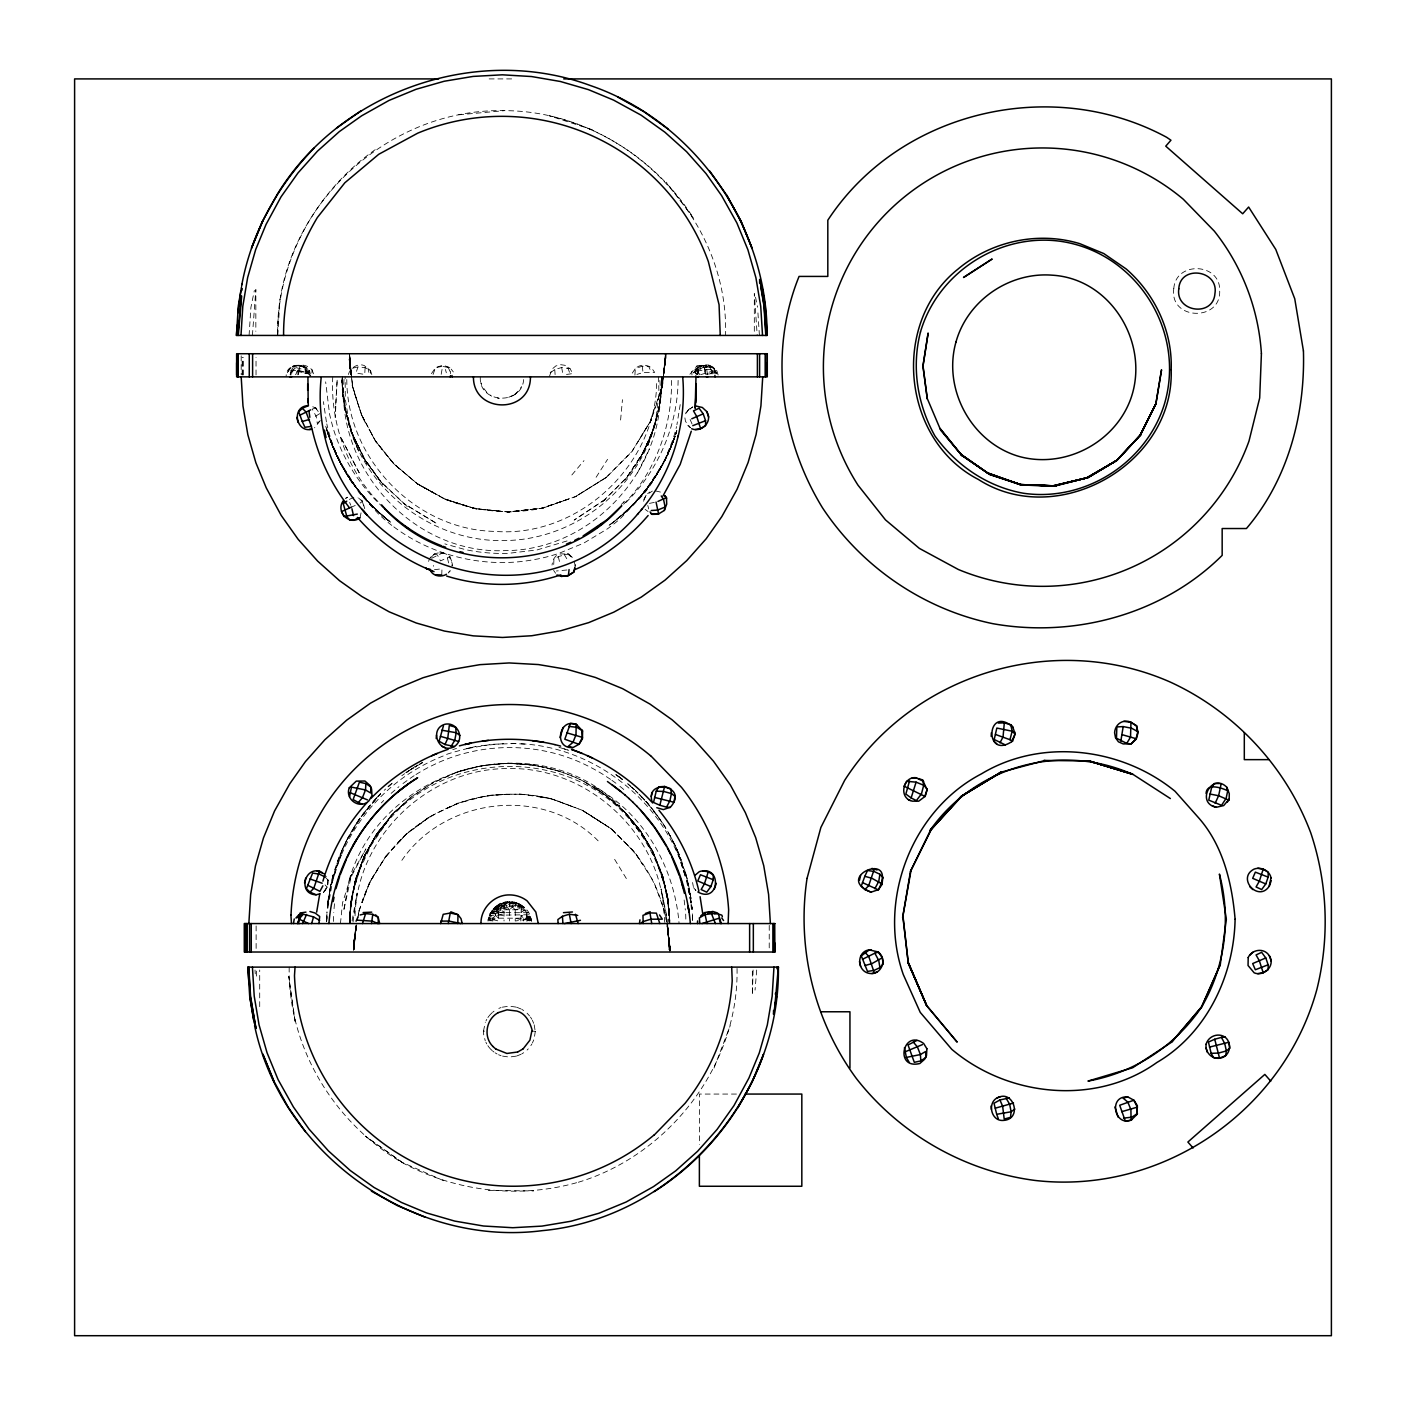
<?xml version="1.0" encoding="UTF-8"?>
<svg xmlns="http://www.w3.org/2000/svg" width="1406" height="1406" viewBox="0 0 1406 1406"><rect width="100%" height="100%" fill="white"/><g stroke="black" fill="none" stroke-linecap="round" stroke-linejoin="round"><path stroke-width="0.75" stroke-dasharray="5 3.75" d="M242.148 374.945L242.148 357.335M242.43 374.945L242.447 357.335M243.607 374.945L243.607 357.335M256.033 374.945L256.033 357.335M256.12 948.417L256.12 925.376M256.56 976.115L256.56 970.017M259.706 1006.643L259.706 970.017M353.609 948.769L356.193 925.658M754.319 331.306L754.319 293.555L757.219 335.436M769.24 925.376L769.223 948.417M342.431 376.861L342.73 396.949L342.379 376.861C340.604 399.902 348.038 422.45 355.753 443.857L346.895 417.16L342.396 390.393L342.308 376.861M350.112 923.566L350.744 902.002L355.911 877.906L364.752 854.83L377.142 833.231L392.872 813.652L411.677 796.604L433.171 782.615L456.827 772.158C498.005 758.168 544.263 761.384 583.068 781.033L605.951 795.48L625.055 812.369L641.031 831.825L653.157 852.177L662.683 875.991L668.131 899.699L669.291 923.566M344.066 379.409C335.507 469.129 414.542 554.948 505.422 550.607C594.334 550.484 669.801 464.947 659.484 376.861M349.461 364.207L351.272 374.804L349.619 355.841L351.272 374.998L349.514 353.732L349.373 362.643L351.236 374.892L349.233 359.251L352.871 387.81L351.43 376.474M663.316 376.861L665.759 353.732L662.437 386.492L665.636 353.732M692.543 920.702L692.35 913.689L692.543 919.805M327.914 901.738L333.204 874.936L331.851 880.103M326.631 921.774L326.948 912.072M326.631 921.334L326.702 917.731M326.667 921.071L327 911.984M326.649 921.035L326.737 917.45M294.68 367.265C300.216 363.152 307.545 365.103 312.027 369.778L311.939 373.644L305.858 370.182L294.68 367.265L291.306 372.379L295.717 374.646L298.88 367.739M349.373 362.643L349.567 357.3L351.219 374.857L349.549 364.558L349.813 355.894L349.567 366.105L351.113 374.699M350.709 902.582L349.655 923.566L350.129 910.613L355.771 878.557L364.752 854.83L377.142 833.231M678.114 380.393C677.551 426.703 657.446 472.293 624.053 504.332M349.848 357.493L351.307 374.963L349.496 357.669M349.813 355.894L349.549 364.558L351.342 374.875L349.619 357.476M349.848 923.566L350.375 906.255L355.454 879.734L350.551 903.812L355.771 878.557L364.752 854.83M753.106 970.017L752.368 994.973L752.351 970.017M326.719 918.909L326.948 913.513M441.748 574.931L441.976 568.762L434.261 569.729L433.347 565.476M326.719 919.419L326.86 915.816M553.718 564.509L553.911 559.588L558.252 556.618L568.569 553.806L572.418 557.497L568.692 554.052L560.66 553.876L555.845 556.003L552.927 560.063L552.013 565.071M355.911 877.906L350.744 902.002L349.567 923.566L350.375 906.255M483.471 1031.125L485.298 1022.39M298.283 374.734L298.283 365.402C292.096 364.91 285.559 369.585 286.174 376.175M349.286 360.885L349.444 357.317M327.334 908.135L330.621 885.341L327.387 906.765M252.412 335.436L255.839 289.548L255.839 331.306M365.103 367.634L364.734 374.435L355.964 373.047L357.95 366.896L365.103 367.634L370.534 370.622L371.817 374.558M535.299 1031.336L534.227 1038.472M535.299 1031.319L532.364 1031.125M349.496 923.566L350.744 902.002M346.79 379.515C346.825 458.532 415.35 529.992 494.719 531.38C578.042 538.111 656.338 465.298 656.69 381.834L656.69 381.694M355.068 915.798C356.896 836.359 428.83 768.098 508.041 768.572C587.374 766.516 660.925 833.477 663.966 913.215M375.226 149.669C315.559 191.515 276.631 262.078 277.72 335.436C274.645 213.712 382.994 108.139 504.069 110.652C623.192 110.687 729.187 215.505 725.566 335.436M289.197 967.117C287.685 1046.539 333.837 1122.902 402.134 1162.551M634.914 375.05L635.301 368.618C639.853 364.101 647.041 364.084 651.822 368.231L654.651 372.432L643.017 372.52L636.936 374.418M249.073 335.436L250.918 307.422L254.363 290.444M277.72 335.436L279.987 299.144M662.138 380.27L660.152 402.731L652.173 432.784L639.765 458.866C654.511 434.085 661.716 405.561 662.191 376.861L659.502 406.387L662.138 380.27L661.541 391.835L661.418 376.861C662.911 397.88 657.252 418.584 650.222 438.197L658.289 411.8L661.804 385.367L661.611 376.861M697.745 374.541L698.132 369.163L700.118 365.911L708.888 365.085L714.178 368.442L716.814 373.785L714.178 368.442C707.57 365.929 699.309 367.212 694.212 372.239L700.118 365.911M660.486 400.833L662.208 376.861C661.769 414.155 648.693 451.062 624.914 479.903L642.12 454.7L653.702 428.566L643.667 451.818L644.176 450.904L654.581 425.948L660.381 401.202M756.692 970.017L755.057 990.105M669.977 948.523L666.954 924.797M669.801 952.02L670.152 947.38M665.196 355.859L662.56 385.508L649.414 423.259M620.591 420.025L622.454 399.691M353.609 949.612L355.823 925.728L353.398 951.774M334.505 903.724L334.171 907.239A231.515 231.515 0 0 0 333.907 910.789M355.946 925.605L353.591 950.21L356.122 925.605M665.319 356.896L663.579 374.857L665.864 353.732M332.765 376.861C330.199 422.538 347.106 470.377 379.427 503.084M340.445 923.566L342.537 902.88L351.605 874.391L365.876 848.925L348.899 881.105L343.609 911.088L351.605 874.391L348.899 881.105C379.69 768.783 536.266 721.981 619.905 806.323L593.648 786.218C643.913 813.055 674.616 867.713 679.08 923.566M494.93 908.751L493.734 908.434L496.336 907.696L496.529 905.974L499.833 905.605L496.652 905.868L498.427 906.993L497.742 905.956M327.352 907.696L328.617 896.993M327.352 907.116L330.621 885.341L329.549 890.894M327.37 906.589L328.002 901.228M716.005 372.643L713.58 368.46L708.325 365.121L704.599 364.716L699.415 365.929L695.742 369.426L695.32 373.363L697.692 373.943M575.212 566.161L573.701 558.727M680.205 404.612L676.919 424.735M520.818 920.983L521.362 905.025L515.211 905.605L513.823 902.459L515.211 902.459L515.211 920.983L531.099 919.049L523.612 918.188L520.818 915.394C521.995 914.568 535.211 919.963 529.201 918.188L531.433 921.282C529.623 904.937 515.141 900.367 499.833 904.199L498.427 904.902L498.427 920.983L492.838 919.594L487.847 920.948L490.096 913.531L492.135 912.599L492.258 910.157L495.158 907.063L504.033 905.605L505.422 904.199C505.422 899.594 493.699 905.06 497.039 909.787L495.633 911.193M327.879 908.188L332.519 881.369L339.145 860.331L336.632 867.274M663.597 374.681L665.864 355.103L663.544 374.681M306.631 369.479L309.601 370.797L309.232 373.873L305.981 373.592L309.601 370.797C304.434 363.416 292.87 363.223 288.23 371.272L291.499 370.288L293.784 366.263M665.864 355.999L663.544 374.769L665.846 357.862M665.846 356.755L663.562 374.84L665.723 358.161M353.574 946.502L356.474 925.412M290.128 374.769L292.395 366.298L297.826 365.226L304.575 367.089L309.707 375.103M297.808 374.822L299.214 365.806L305.647 367.265L306.244 373.1L310.761 375.841M353.609 945.605L356.245 925.57L353.82 949.876L356.333 925.57L353.837 949.876M665.829 357.388L663.544 374.681L665.706 358.337M327.95 901.404L328.688 896.061M356.28 925.693L353.837 948.083M530.958 918.891L530.607 920.28L526.406 920.983L526.406 912.599L527.496 910.824L523.612 909.787L492.838 909.787L488.603 917.257L490.044 918.188L530.607 918.188L530.607 920.983M490.044 920.983L490.044 918.188L488.093 919.296L488.638 920.28L492.838 920.983L493.084 909.19L501.221 908.399L499.833 906.993L500.167 903.794L509.622 904.199L512.118 901.773L512.417 906.993L515.211 909.787L519.412 905.605L519.359 903.917L518.006 904.902L514.385 902.16L512.417 905.605M323.503 892.494C327.703 887.854 330.709 880.121 325.05 875.288M353.802 941.915L356.439 925.605L353.89 943.918M685.566 413.803L688.852 409.251L692.807 406.861L685.847 412.837M578.358 1182.253C670.205 1154.361 739.609 1063.78 737.008 967.117M323.485 892.283L327.088 887.133L327.967 879.857M359.092 910.578L358.266 915.095C365.314 884.093 382.959 856.623 405.578 834.654M353.82 941.528L356.878 923.531M354.435 885.112L350.129 910.613L349.971 923.566C350.358 893.689 358.776 863.846 374.4 838.327L362.537 860.947L353.504 890.191L361.166 864.971M354.488 937.451L356.562 925.183M643.509 501.257L646.233 494.877L649.765 491.995M441.185 374.348L442.574 366.351L450.289 367.95L453.312 371.922M357.809 918.048L358.671 913.074M290.884 375.138L291.499 371.694L299.689 371.852L307.352 373.715L306.104 367.897C301.236 364.312 294.821 364.189 290.181 368.161L287.316 372.731M352.098 920.772L357.142 893.021L352.801 923.566M574.773 567.954L575.388 564.597M549.482 376.351L551.943 369.216L555.792 365.964L560.853 364.716L564.773 365.279L570.063 368.706L572.787 373.592L566.513 374.435M360.059 517.795L361.114 512.54M529.201 920.983L529.711 914.726L523.612 909.787L522.522 905.851L496.88 905.692M290.462 374.348L291.499 370.288M332.519 881.369L332.009 883.249L335.489 870.771M304.909 373.521L305.858 370.182M334.698 869.822L339.883 855.024L330.603 885.499L338.055 859.857L349.022 835.779M480.307 376.861C478.515 403.803 521.731 405.649 523.665 379.567M675.706 434.226L676.796 430.763L675.372 435.333M675.618 434.524L676.638 431.378M606.109 477.495L632.032 451.396L651.242 419.937L632.05 451.414L606.619 477.196L575.23 496.775L606.619 477.196M642.753 493.91L659.695 469.745L669.238 451.08L675.126 435.93L672.525 443.118L674.722 437.178L674.405 438.057M662.244 387.072L650.996 420.64M674.3 438.303L674.827 436.721L673.579 440.43L674.968 436.475L672.472 443.277L674.669 437.213L673.14 441.572M675.144 435.86L667.534 454.841L674.599 437.547M673.843 439.621L675.091 436.036M673.579 440.342L674.739 437.002M433.083 374.418L435.526 367.616L443.136 365.103L450.289 367.95L450.482 373.697M358.969 910.877L369.391 882.827L376.913 870.507M672.226 444.05L674.159 438.918L665.372 459.305L653.737 479.182L666.743 456.475M533.735 1039.913L532.417 1042.953M714.002 1068.085L730.241 1025.589M671.101 446.686L668.377 453.084L674.036 439.111L667.745 454.384L670.1 449.182M669.572 450.272L673.72 439.99M671.646 445.333L672.929 441.994M340.586 856.781L341.219 855.164L338.53 862.019C350.692 829.61 372.344 800.91 399.972 780.102C413.487 769.943 428.426 761.701 444.191 755.584C447.003 752.737 497.513 741.542 465.386 748.871L492.065 744.266L515.967 743.528M673.035 441.73L670.504 448.198L672.859 442.275M664.458 461.045L673.386 440.957M493.893 908.575L494.244 909.787L495.193 907.046L497.742 906.308L498.04 904.954L504.033 905.605L502.627 903.144L501.221 903.496L501.221 909.787L504.033 912.599L490.044 913.988L489.288 915.341L529.711 914.726M669.467 450.57L671.769 445.069M342.062 849.997L340.024 854.848L346.597 840.454L341.922 850.226M431.466 373.662L435.526 367.616L442.574 366.351M671.4 446.036L668.254 453.189L670.838 447.354L669.238 451.08M670.047 449.129L664.915 460.114M667.182 455.597L669.66 450.131M348.372 374.506C350.235 368.038 357.317 363.064 364.066 365.437L370.534 370.622L370.586 374.769M373.24 801.561L380.428 793.951L363.24 813.705L346.509 840.524L360.006 818.099L380.288 794.038L373.1 801.631M485.931 1020.984L486.792 1019.35M664.159 461.361L672.455 440.763A201.743 180.32 43.4 0 0 676.55 426.563M359.584 870.05L371.061 845.393L386.492 822.949L383.662 826.429C443.347 747.816 571.996 745.988 633.175 823.723L630.433 820.173C654.177 849.189 669.537 885.762 669.625 923.566L668.325 902.002L662.173 874.198L652.876 851.491L640.046 830.278L623.913 811.104L604.808 794.513L583.068 781.033C613.455 797.097 638.008 822.721 653.649 853.249L641.031 831.825L641.804 833.196L624.387 811.649L640.046 830.278L623.913 811.104M665.899 458.163L668.641 452.38M662.665 464.472L667.868 454.208M344.101 845.41L357.177 822.317L373.258 801.508M637.41 473.014L649.484 448.813M666.303 457.354L663.404 463.066L666.936 456.089L653.245 480.834A214.222 192.78 26.8 0 1 643.473 494.42L620.345 518.586A205.048 179.318 11.6 0 1 607.251 528.955L583.736 543.138L558.903 553.366A158.79 127.981 1 0 1 538.867 558.744L533.893 559.676A144.273 114.009 0.2 0 1 519.13 561.75C474.138 566.02 427.635 553.015 391.835 525.334M695.372 376.474L696.849 373.627M521.591 386.562L520.536 388.091M665.442 459.077L658.729 471.379L661.822 465.984M643.79 499.587L646.057 495.281L652.366 491.081M346.456 840.595L351.623 831.21M664.317 461.309L646.584 489.235L626.795 510.905L640.591 496.546L651.259 482.873M656.18 475.527L663.808 462.293M428.602 561.398C430.957 551.714 443.575 550.291 449.99 556.706L452.556 563.718L452.064 565.985L452.222 563.367L449.112 556.161M660.75 467.917L662.929 463.962L659.695 469.745M506.828 902.81L502.627 903.144M659.853 469.446L662.771 464.296M520.818 912.599L526.125 909.102L518.006 906.993L518.006 903.496L519.359 903.917M659.256 470.448L654.95 477.442L657.446 473.523L656.848 474.455M490.044 915.394L492.258 910.157L494.244 911.193L491.432 911.545L491.432 912.599L528.691 912.722M689.907 374.242L696.972 365.894L701.594 364.998L707.991 366.456L712.508 371.026L713.914 375.437M351.605 831.245L354.347 826.728M651.242 419.937L638.201 441.343M656.286 475.316L651.769 482.153M695.952 370.393L697.552 367.792L696.972 365.894L698.395 373.434M370.428 881.193L385.877 856.254L369.391 882.827M320.287 420.552L314.54 427.828M596.109 477.284L607.568 459.34M530.87 1045.589L531.907 1043.973M354.224 826.816L360.006 818.099L357.001 822.528M695.742 369.426L693.474 372.942L697.763 369.462L704.67 367.265L710.628 367.089L712.824 372.836L705.461 374.189L704.67 367.265L704.986 374.418L712.578 373.539L708.888 365.085M652.577 480.957L656.04 475.72L644.879 491.379L649.537 485.211L645.706 490.29L648.869 486.177M632.278 373.117L635.301 368.618L642.278 366.175L648.711 366.456L651.136 371.887M327.088 887.133L325.032 884.901M324.382 891.14L327.37 886.729M357.071 822.405L360.164 817.958M650.662 483.734L653.157 480.149L646.584 489.235M487.9 1017.557L488.813 1016.257M648.412 486.792L652.876 480.5L637.199 500.36L642.314 494.473L638.06 499.376M493.734 908.434L495.633 906.993L495.633 915.394L492.838 918.188L488.603 917.257L492.838 915.394L490.096 913.531C492.328 909.752 498.216 913.32 501.221 909.787L498.427 909.102M363.064 813.916L369.796 805.533L366.456 809.592M643.72 492.821L647.902 487.495L643.017 493.699M392.872 813.652L376.755 833.863L364.013 856.588L355.05 881.755L364.013 856.588L376.755 833.863L392.872 813.652L411.677 796.604M641.997 494.859L646.022 489.868L638.623 498.708M641.136 495.896L645.319 490.782M644.335 492.047L635.301 502.434M571.855 474.964L583.982 460.641M489.147 1015.87L490.413 1014.376M448.215 573.086L450.254 570.731L446.458 574.263M634.668 502.997L633.913 503.84L638.377 499.007L627.515 510.22L631.153 506.722M401.87 860.331C445.122 796.974 543.823 785.444 598.2 840.893M623.579 504.209C656.637 471.133 673.07 423.153 671.418 376.861M637.199 500.36L640.591 496.546M385.209 856.939L395.508 845.674M636.022 501.661L636.654 500.958L631.874 505.967L636.654 500.958M632.507 505.316L628.693 509.077L638.816 498.497M385.648 856.5L406.106 834.25L430.377 816.288L457.864 803.195L487.812 795.532C510.958 793.195 534.807 793.283 557.075 800.752L582.91 810.524L551.152 798.696C521.028 791.824 489.411 792.668 460.043 802.598M319.514 421.185L317.334 423.54L316.192 416.422L312.255 409.093L315.823 407.933L317.756 410.798M633.052 504.754L637.674 499.833M630.116 507.619L634.229 503.489L622.946 514.368L628.148 509.605M430.693 557.655L434.911 553.665M381.325 802.914L383.715 800.453M527.092 1050.071L528.269 1048.858M498.427 906.993L494.842 907.362L523.032 906.202L515.914 902.634L503.049 902.634L505.896 901.967L513.893 902.037L521.362 905.025M494.93 907.52L497.039 908.399L493.541 908.751L494.244 909.787L491.432 911.545M493.541 909.102L504.033 908.399L509.622 909.787L512.417 906.993M496.336 906.642L494.525 907.678L501.221 908.399M504.895 902.142L501.221 904.902M514.526 903.144L514.385 902.16M515.211 905.605L517.32 903.144L514.86 902.81M505.105 902.09L515.738 902.547L515.211 904.199L514.526 903.496M526.406 920.983L530.958 919.243L531.433 921.282M529.904 919.594L527.812 919.594L526.406 916.782L523.612 918.188L523.612 920.983M633.526 504.262L612.471 522.927L625.301 512.188M490.782 1014.007L492.118 1012.724M687.253 411.079L690.241 408.197M621.276 504.49L624.299 501.59L621.153 504.473M411.22 797.009L391.782 814.935L375.437 836.219L363.433 858.275L376.175 834.777L375.437 836.219L391.782 814.935L411.22 797.009L433.171 782.615L432.187 783.247L456.511 772.316L481.994 765.62L507.988 763.265L533.981 765.075L560.045 771.437M392.186 783.212L384.207 790.295M514.772 394.33L517.689 391.694L515.106 394.137L516.582 393.1M391.132 793.353L398.935 786.692M624.967 512.505L614.281 521.468M387.986 786.78L391.975 783.335M618.763 517.9L624.106 513.295M388.179 786.639L390.85 784.355M515.422 393.961L516.846 392.784M492.698 1012.25L494.033 1011.178M613.737 521.89L607.937 526.213L618.148 518.427M319.689 413.68L312.817 417.951M509.622 794.39C471.344 793.898 434.489 810.049 405.684 834.549L430.5 816.271M402.96 783.529L411.29 777.571A179.247 179.247 0 0 1 414.12 775.69M417.354 825.884L430.113 816.394M494.842 907.362L496.336 907.696M401.817 775.708L404.629 773.704M550.203 372.836L554.755 369.585L561.662 367.511L570.063 368.706M360.129 503.049L362.59 501.292L358.073 497.759M505.422 902.459L510.993 901.685L512.417 903.496L518.006 903.496M490.096 913.531L491.432 912.599M523.682 1052.725L521.872 1053.815M408.865 770.769L405.947 772.738L413.557 767.781M406.193 772.597L409.093 770.629M606.267 477.425L575.546 496.634L541.96 508.234L507.056 512.048L541.451 508.322L576.372 496.318M345.577 498.48L347.669 497.214L345.753 498.146M417.74 765.233L414.735 767.043L422.275 762.702M431.624 558.305L442.802 552.839M530.906 918.364L529.904 919.243M434.243 553.859L437.407 554.948L440.465 560.871L449.99 556.706M517.847 903.232L518.709 903.847M511.028 902.107L517.32 903.144M498.814 1008.401L501.081 1007.522M497.039 905.956L497.742 905.605M499.833 906.993L497.039 906.993M506.828 903.496L507.847 901.721M504.033 908.399L506.828 906.993L506.828 902.107M527.812 918.188L530.501 916.853L530.607 918.188M353.82 497.249L348.547 499.833L350.797 505.246M448.953 807.483L457.846 803.248L446.563 808.538M513.26 395.156L507.285 397.968L508.445 397.81M521.081 1054.272L516.793 1055.976M456.106 772.492L456.511 772.316C498.163 758.027 545.001 761.437 584.105 781.666M351.535 507.056L355.226 505.475M567.057 540.941L537.092 549.922L508.515 553.331A180.161 180.161 0 0 1 493.963 553.243A178.632 178.632 0 0 1 465.298 549.605L444.858 543.894M543.243 507.988L568.446 499.13L541.96 508.234L509.271 512.1L474.63 508.585L443.558 498.515C474.648 511.397 508.954 515.088 541.96 508.234L543.243 507.988L509.271 512.1L476.3 508.972L445.667 499.517L416.598 483.277L445.667 499.517L476.3 508.972M700.663 374.646L711.401 371.5L712.42 375.068M452.785 749.591L456.475 748.449M492.135 911.545L491.098 912.248L494.244 911.896L492.838 911.545M502.329 1007.171L509.271 1006.169L516.16 1007.1M707.991 366.456L697.253 367.897L691.699 371.184L691.98 374.963M513.823 902.81L514.86 902.459M513.823 903.144L509.622 904.199L508.216 902.81M518.006 903.847L515.914 903.496M518.006 906.993L522.206 906.308M515.211 909.787L520.818 908.399M490.044 920.28L498.427 918.188L495.633 915.394M523.612 919.594L526.406 918.891M352.467 368.249L357.95 366.896M516.178 1056.134L509.271 1057.084L502.188 1056.047M718.115 375.015L716.902 370.92C713.352 365.279 706.339 363.996 700.434 366.456L694.81 373.574L699.257 370.745L706.62 369.426L713.422 369.585L714.406 373.434M566.97 569.975L556.372 570.994M654.317 502.417L647.375 503.77L648.711 508.954M402.151 1162.551C455.72 1191.743 519.64 1199.16 578.323 1182.218M481.168 745.655L506.248 743.44M702.086 366.245L700.434 366.456L699.59 374.822M458.743 114.817L504.033 110.687M487.812 795.532L508.251 794.425M290.673 370.604L298.494 370.481L306.244 372.291L308.547 374.172M489.147 78.912L513.278 78.912M492.135 911.193L504.033 912.599M491.432 913.285L495.633 913.988L492.838 912.248M526.406 916.782L530.501 916.853M484.543 1031.125L483.348 1031.125L483.471 1033.656L485.263 1040.862M736.445 1094.061L699.38 1094.061L699.38 1144.554M488.198 1190.425L533.7 1190.952M523.999 907.028L522.206 906.993L524.631 907.555L523.612 908.399L520.818 906.993M567.462 553.771L572.295 557.76M510.87 743.423L526.336 744.178M507.988 763.265L533.981 765.075M439.762 552.874L443.804 553.191M521.099 743.774C596.372 747.412 666.251 803.687 685.653 877.063L680.399 861.052L686.427 880.103L690.328 899.699M519.394 793.88L551.855 798.784M499.341 398.601L497.302 398.003M474.63 508.585L501.942 511.433L474.63 508.585L444.138 498.796L417.055 483.611L393.61 463.611L418.303 484.56L435.456 493.945L417.055 483.611L393.944 463.98L375.244 440.711L390.253 459.428L375.244 440.711L368.952 429.006M488.093 919.296L490.044 919.594M540.097 796.974L551.451 798.749M655.565 490.94L661.119 492.223M512.417 902.107L514.526 902.634M501.221 906.308L504.033 906.993M498.427 905.956L499.833 906.308M497.039 908.399L495.281 907.696M495.633 908.751L497.039 909.102M527.812 918.891L529.201 919.243M495.633 911.896L498.427 912.599M498.427 913.988L504.033 915.394M515.211 918.188L520.818 919.594M516.67 1007.223L521.064 1008.981M302.026 366.404L298.283 365.402L304.575 367.089L306.244 372.291M558.99 747.307L568.762 750.329M603.789 823.969L582.277 810.295L611.241 828.767L635.301 852.862L642.612 864.462M298.564 370.762L306.244 373.1M592.506 129.774L549.219 115.731C608.64 129.51 661.119 166.822 693.668 218.422L666.251 182.2M567.339 749.925L564.07 748.853L569.043 750.488M358.811 498.357L362.59 501.292L364.734 508.691M551.152 798.696L574.755 807.483M501.081 1055.713L498.568 1054.728M498.779 904.497L499.833 904.902L498.04 904.954M402.221 1162.446L365.209 1136.066L402.257 1162.393L443.804 1180.776M519.412 905.605L520.818 906.308M526.406 915.394L529.201 916.782M497.056 1053.973L495.193 1052.866M491.608 396.176L490.307 395.139M521.872 1009.42L523.682 1010.527M582.541 810.383L610.749 828.486L626.689 844.338M587.761 813.635L611.241 828.767M610.555 779.363L602.19 773.898A183.606 183.606 0 0 0 589.079 766.586C547.233 744.881 496.617 741.788 452.17 757.131A188.211 188.211 0 0 0 437.987 762.737L428.83 767.166A179.247 179.247 0 0 0 415.561 774.776M611.909 780.33L614.615 782.281A175.24 175.24 0 0 1 618.605 785.304M615.846 774.583L622.876 779.785M616.021 774.671L618.851 776.71L616.144 774.759M645.126 509.359L648.061 511.52M637.814 792.984L635.284 790.488M417.055 483.611L418.303 484.56M622.471 779.451L618.429 776.376L622.542 779.504M618.587 776.551L622.63 779.627M492.68 1051.003L494.016 1052.075M684.898 417.881L685.478 421.413L690.346 427.652M627.744 783.74L634.352 789.61L631.698 787.255M399.919 469.094L393.944 463.98L375.877 441.765L361.272 414.278L365.964 423.259C362.15 421.87 343.222 355.068 356.878 400.218M627.832 783.88L630.696 786.323M687.762 425.456L690.381 427.74M357.142 488.884L369.901 503.735L387.037 519.482C365.63 502.206 348.178 480.096 336.526 455.157L345.858 472.504L358.337 490.483L346.737 473.963L337.317 456.88M383.469 516.424L384.383 517.215L380.077 513.506L385.578 518.234L370.938 504.842L355.261 486.476L373.926 507.759L369.128 502.891M631.944 787.448L634.44 789.697M379.022 512.54L374.348 508.199M373.574 507.408L378.601 512.135M635.547 790.77L638.06 793.177M490.764 1049.245L492.1 1050.528M383.188 507.39C360.305 486.476 343.082 459.551 333.714 430.008A293.151 293.151 0 0 1 329.549 414.049L325.647 381.87M376.035 509.833L370.938 504.842L380.71 514.086L366.702 500.36L371.588 505.492L368.073 501.854L368.882 502.733M640.046 830.278L623.491 810.805L640.046 830.278L653.157 852.177L663.122 877.942M610.942 828.591L635.055 852.669L653.737 881.685M505.422 904.199L506.828 905.605M506.828 906.993L509.622 909.787M497.039 909.787L498.427 911.193M492.135 912.599L494.244 912.599L494.244 908.048M638.992 794.144L644.844 800.242L638.904 794.003L641.347 796.552M625.442 843.002C646.742 863.864 661.013 892.23 666.479 921.422M527.074 1013.181L529.57 1015.94M641.488 796.657L644.985 800.383M325.014 876.887L328.283 880.402M364.031 497.373L367.335 501.063L358.864 491.186M645.846 801.315L648.148 803.986M645.864 801.35L654.651 811.93M646.022 801.543L651.505 807.94M360.92 493.629L364.611 497.952M489.112 1047.382L490.395 1048.894M364.839 498.304L360.2 492.821L363.31 496.546M648.096 803.933L663.193 824.004L654.475 811.719M390.306 459.428L394.875 465.017M693.527 887.59L695.952 890.613L693.527 887.59L692.56 882.529M651.294 807.677L657.621 815.919M486.915 392.45L483.769 388.408L485.545 391.36M356.544 488.198L357.335 489.235L345.524 471.977L349.163 477.759M353.574 484.086L356.86 488.515L343.082 467.776L346.087 472.873M352.853 483.066L356.439 487.935M354.734 485.755L351.816 481.713L357.335 489.235L339.057 460.307L342.168 466.142L339.461 461.098L327.914 433.276L337.897 457.899L329.689 438.531L332.871 446.915L330.498 440.939M714.072 371.289L715.9 373.838M657.463 815.708L660.486 819.962M362.273 455.649L383.223 484.771L364.716 459.85L350.902 430.605L344.154 405.35L341.64 380.165L345.437 411.448L341.904 376.861L344.611 407.564L352.08 433.751L353.837 438.11L344.154 405.35L351.201 431.291L364.716 459.85L367.317 464.068L352.08 433.751L364.716 459.85L380.727 481.889L407.67 506.951L379.286 480.114L362.273 455.649L350.902 430.605M318.213 411.554L315.805 408.127L312.167 406.562L315.823 407.933L318.213 411.483M487.864 1045.677L488.778 1046.995M353.89 484.578L349.901 478.796M553.63 570.379L555.598 573.244M348.583 476.862L352.414 482.557L340.006 462.223M350.867 480.29L347.651 475.386M352.519 483.629C340.34 465.544 331.517 445.21 326.807 423.927M343.662 468.76L359.356 493.067L378.759 514.28A211.55 187.244 -15.5 0 0 391.782 525.387M530.449 1017.065L531.872 1019.28M665.794 828.081L663.122 823.846L665.882 828.275M663.087 823.881L668.412 832.545M346.737 473.963L347.475 475.158L332.73 446.458L336.667 455.421L333.574 448.584L336.192 454.437M342.836 467.39L335.911 453.804L340.814 463.646M343.837 469.077L344.54 470.307L341.078 464.103L348.073 476.072M614.633 859.347L627.322 880.138M346.966 474.261L344.242 469.78M564.175 554.403L567.954 560.66M344.611 470.412L338.477 459.077M342.642 467.02L345.032 471.133M486.757 1043.902L485.896 1042.285M668.289 832.405L677.376 850.349L668.342 832.387L673.14 841.368M375.877 441.765L361.412 414.665L352.713 386.808L349.268 357.862M339.936 461.994L343.205 467.987M330.287 440.219L340.111 462.398M339.057 460.307L341.394 464.718M334.927 451.748L337.475 457.178L332.66 446.458M337.37 456.88L340.463 462.978M532.364 1020.281L533.682 1023.322M339.461 461.098L336.016 453.997M677.358 850.349L673.017 841.157L685.812 873.899L692.068 908.733L687.024 878.592L677.358 850.279L681.137 859.593M675.249 845.691L673.07 841.21L675.302 845.762M335.454 452.75L337.897 457.899M480.905 382.959L481.537 384.365L480.887 382.748M447.916 366.685L449.832 371.043L446.352 372.818L445.421 369.479M703.562 366.316L706.357 372.695M333.169 447.53L331.429 443.312L333.855 449.217L330.674 441.203L335.665 453.242M690.1 419.463L692.104 424.12M330.779 441.537L332.994 447.143L327.317 431.607L329.092 436.932M329.689 438.531L334.364 450.359M331.623 443.734L333.749 448.883M332.22 445.245L327.036 430.623L331.113 442.38M332.326 445.509L329.953 439.375L331.675 443.945M688.167 883.495L689.221 888.434L687.024 878.592L691.998 908.575M654.423 883.548L665.513 913.777L667.006 924.55M669.203 923.566L668.641 906.097L663.755 881.123L664.774 885.973L655.161 857.432L642.858 835.217C658.904 861.034 668.975 891.07 669.08 921.615M312.027 369.778L313.503 373.785M328.863 436.212L330.902 441.836L330.252 440.078M681.031 859.453L682.789 864.356M567.796 367.546L569.975 373.768M310.55 376.369L306.104 367.897L299.566 365.894L299.689 371.852M714.178 368.442L714.705 369.989M327.862 433.276L326.016 427.266L329.004 436.633M327.651 432.644L329.443 437.987M327.317 431.607L329.25 437.424M329.197 437.143L327.071 430.64M656.532 861.193L658.184 866.166M362.168 501.134L364.453 508.093M361.781 415.719L354.066 391.641M329.004 436.581L326.79 429.533M326.297 427.969L327.914 433.118M684.265 868.926L685.829 874.005M325.735 426.246L327.457 432.099M692.56 918.839L692.367 913.742M534.175 1024.798L535.194 1031.125M447.407 558.077L449.569 566.6M558.252 556.618L559.852 563.033M669.783 920.473L667.92 897.977L662.349 874.848L667.955 898.522L669.889 923.566L668.325 902.002M662.173 874.198L667.92 897.977L669.766 920.895M309.601 370.797L310.375 374.154M367.915 368.161L368.899 372.414M755.532 297.158L757.535 307.229M326.403 421.923L323.415 401.641M561.662 367.511L563.05 375.103M689.274 888.539L692.068 908.838M707.499 374.734L706.146 365.226M349.461 363.838L351.342 374.963L349.338 361.588L351.219 374.945L349.426 363.082M690.188 893.531L690.944 898.768M670.205 950.649L667.147 925.57L670.205 950.649L667.252 925.64L670.17 947.38M670.205 949.753L667.252 925.57L670.223 951.721L667.305 925.728M667.182 925.623L670.17 947.908M684.142 899.981L685.355 910.069M667.217 925.675L670.223 951.721M509.57 901.615L509.622 920.983M349.233 359.251L350.569 369.743M642.278 366.175L643.017 372.52M667.059 923.566L669.994 949.981L666.813 916.202L661.066 888.961L665.987 913.953L666.233 923.566M690.979 904.638L691.33 907.925M669.555 949.981L667.2 923.566L669.344 949.823L667.446 923.566L669.221 949.823L667.973 926.589M664.335 917.397L664.792 922.846M668.131 899.699L669.889 923.566M554.755 369.585L555.142 375.033M757.939 312.923L759.416 335.436M667.586 923.566L669.238 949.823M255.013 970.017L255.242 973.848M685.706 914.111L685.847 920.262M353.802 941.545L354.066 949.929L353.943 941.001M658.553 376.861L658.975 394.225L655.688 420.341L647.938 445.456L656.69 418.215C641.189 487.197 575.757 539.781 505.123 540.537C434.296 542.698 366.702 492.328 348.6 423.786L358.477 451.062L349.655 425.842L345.314 399.392L345.138 376.861M697.763 369.462L697.815 374.927M504.033 902.459L504.033 920.983M241.182 355.841L241.182 374.752M333.398 921.44A231.515 231.515 0 0 1 333.784 912.564M619.905 786.323A175.24 175.24 0 0 1 625.037 790.576M335.577 406.123L335.243 417.512L337.212 379.181L335.577 406.123M1173.817 288.388C1169.019 320.322 1220.654 321.939 1219.705 291.077C1220.865 262.623 1175.838 260.76 1173.817 288.388M356.351 925.57L353.679 943.602L356.351 925.57M662.63 385.139L659.818 393.838L662.63 385.139M333.117 875.094L331.781 880.261L333.134 875.024M676.831 430.605L675.776 434.015L676.866 430.517M369.725 882.318L362.273 902.142L369.725 882.318M644.176 450.904L627.164 477.091L601.522 502.768L627.164 477.091L644.176 450.904M291.78 371.659L295.172 368.091L291.78 371.659M389.866 817.677L372.854 841.298L389.866 817.677M406.106 834.25L396.826 844.338L406.281 834.127M380.464 793.933L376.79 797.694L380.481 793.898M605.722 499.06L574.158 520.079L605.722 499.06M413.241 767.957L408.795 770.787L413.294 767.922M418.039 765.11L414.928 767.008L422.644 762.527L418.092 765.075M435.86 523.014L403.311 503.19L435.86 523.014M390.622 522.259L384.945 517.689L390.622 522.259M388.97 520.923L383.891 516.793L388.97 520.923M644.387 838.064L626.988 815.023L644.387 838.064M359.198 472.803L340.234 436.264L359.198 472.803M687.095 878.715L685.741 873.794L687.112 878.785M679.221 854.795L677.27 850.191L679.221 854.795M690.908 898.452L690.118 893.425L690.908 898.452M295.084 1021.248L288.634 976.221L295.084 1021.248M669.889 949.981L667.094 923.566L669.766 949.981M692.033 909.647L691.559 904.251L692.033 909.647"/><path stroke-width="1.5" d="M236.63 374.945L236.63 362.73M237.684 353.732L237.684 376.861M244.943 952.02L244.943 923.566M247.034 952.02L247.034 923.566M249.266 376.861L249.266 353.732M249.565 952.02L249.565 923.566M252.605 376.861L252.605 353.732M749.626 952.02L749.626 923.566M753.335 952.02L753.335 923.566M757.395 376.861L757.412 353.732M759.644 283.028L759.644 279.372L760.048 281.956M765.251 376.861L765.251 353.732M765.672 353.732L765.672 376.861M767.219 374.945L767.219 362.73M773.493 952.02L773.493 923.566M774.882 943.022L774.882 952.02L774.724 923.566M473.435 376.861C473.014 413.768 530.765 414.682 530.449 376.861M307.932 377.845L308.178 402.731M307.668 390.288L307.703 384.066M1263.168 869.224L1259.337 881.193L1256.05 886.958L1261.657 889.559L1265.787 883.952L1268.142 877.116L1268.177 872.195L1263.168 869.224L1257.79 868.223M708.255 871.843L704.441 883.812L701.155 889.559L706.761 892.177L710.891 886.571L713.246 879.717L713.281 874.813L708.255 871.843L702.895 870.841M695.706 402.591L696.216 389.286L695.179 408.338L695.952 377.95M1229.178 799.118L1229.283 793.669L1226.911 787.378C1212.042 771.929 1195.223 803.072 1216.313 807.29L1223.695 805.568L1229.178 799.118L1227.368 802.053M582.453 737.394L582.594 730.944L576.196 724.266L570.414 723.475L564.808 739.24L578.92 744.284L582.453 737.394L566.829 732.825M318.934 923.566L319.707 916.501L315.102 913.039L309.9 911.51M697.517 923.566L697.587 920.948M728.132 923.566L728.642 909.928A219.705 219.705 0 0 0 681.523 787.378L650.574 755.584M480.975 923.566C480.606 908.276 494.279 894.62 509.552 894.919A28.647 28.647 0 0 1 517.847 896.132L520.361 897.01A28.647 28.647 0 0 1 527.127 900.895L535.844 912.037L538.27 923.478M440.64 923.566L443.206 914.322L450.236 913.056L457.969 914.656L460.992 918.628L462.24 923.566M360.129 914.955L365.613 913.601L372.766 914.339L371.5 923.566M531.802 1031.196L529.904 1040.176L523.137 1048.841M991.177 736.393L991.371 732.772M237.86 329.074L238.335 321.06M238.299 335.436L241.674 296.033M240.988 335.436L242.799 306.297L247.649 277.544L255.699 249.495L266.05 224.433L281.024 196.858L297.949 172.991L317.475 151.145L339.338 131.602L361.588 115.837L388.97 100.459L416.053 89.299L444.208 81.249L473.101 76.416L502.346 74.817L531.573 76.539L560.396 81.495L588.481 89.65L613.578 100.107L641.066 115.151L664.862 132.164L686.603 151.707L705.988 173.536L721.63 195.68L736.849 222.904L747.922 249.829L755.918 277.773L760.734 306.42L762.527 335.436M248.844 923.566L250.655 894.532L255.47 865.868L263.467 837.906L274.557 810.981L289.812 783.704L305.454 761.577L324.856 739.749L346.614 720.224L370.428 703.211L397.951 688.167L423.03 677.745L451.133 669.59L479.973 664.651L509.2 662.947L538.445 664.563L567.321 669.414L595.476 677.481L622.559 688.659L649.941 704.055L672.138 719.819L693.984 739.345L713.475 761.191L730.399 785.058L745.356 812.633L755.69 837.66L763.739 865.709L768.59 894.444L770.383 923.566M762.72 376.861L760.927 405.859L756.112 434.507L748.115 462.469L737.043 489.376L721.805 516.617L706.181 538.762L686.778 560.572L665.056 580.116L641.241 597.128L613.772 612.172L588.675 622.63L560.59 630.784L531.749 635.74L502.54 637.463L473.295 635.864L444.401 631.048L416.246 622.999L389.146 611.821L361.781 596.46L339.531 580.678L317.668 561.135L298.142 539.306L281.2 515.422L266.244 487.864L255.892 462.785L247.843 434.735L242.974 405.983L241.182 376.861M773.968 967.117L772.158 996.221L767.307 1024.974L759.258 1053.006L748.923 1078.033L733.967 1105.608L717.042 1129.493L697.552 1151.321L675.706 1170.847L653.509 1186.611L626.127 1202.007L599.044 1213.202L570.889 1221.252L542.013 1226.102L512.768 1227.719L483.541 1226.014L454.7 1221.076L426.598 1212.939L401.536 1202.499L374.014 1187.455L350.182 1170.46L328.442 1150.916L309.039 1129.106L293.397 1106.961L278.124 1079.685L267.052 1052.778L259.038 1024.816L254.222 996.151L252.43 967.117M237.86 312.923L241.375 287.527M283.59 335.436C283.327 293.749 296.016 253.168 317.369 217.508L344.839 182.78L378.741 154.291L417.687 133.183A218.844 218.844 0 0 1 548.375 121.338A219.6 219.6 0 0 1 708.36 261.639L719.064 304.715L720.259 335.436M775.427 994.429L775.497 993.058M776.956 968.769L777.061 967.117M774.671 1007.786L778.379 967.117C780.488 1098.191 673.087 1218.563 542.382 1230.637C412.485 1247.421 281.218 1153.816 254.574 1025.607M277.123 194.59C339.901 91.372 476.898 43.551 590.221 85.485C694.212 121.039 767.588 225.821 767.096 335.436L236.436 335.436L238.317 305.893L240.83 290.919M236.472 335.436L237.104 325.137M237.807 335.436L241.129 297.844M321.166 377.616C303.468 549.974 526.652 645.6 638.271 513.418M295.032 967.117L294.487 975.623A218.967 218.967 0 0 0 654.071 1134.976M365.911 783.617L365.49 789.961L362.484 797.641L358.337 802.51L353.134 799.539L359.409 782.175L365.911 783.617L370.956 786.991L370.762 793.019L365.49 789.961L351.465 787.114L349.532 796.815M436.212 738.537L436.475 735.057M665.513 354.892L665.618 353.732M1120.828 741.173L1123.183 726.586L1131.654 728.255L1137.788 731.647L1136.118 738.712L1131.145 744.002L1126.733 743.387L1116.487 738.203L1116.839 726.92L1123.183 726.586M328.916 923.566C333.556 864.672 367.265 808.784 417.652 777.764C387.564 796.323 362.045 825.023 347.071 857.748M289.882 376.861L291.657 376.861M297.562 923.566L301.446 912.969M561.258 576.407L568.393 575.493L569.079 569.553M1235.101 919.296C1233.976 975.869 1206.524 1033.551 1156.857 1062.497C1095.889 1106.17 1007.997 1096.961 951.774 1049.315L920.245 1012.39L903.302 974.586C877.256 900.578 911.44 810.243 981.423 773.862C1041.248 737.693 1121.601 747.482 1175.065 791.297L1198.492 817.677C1223.097 845.375 1232.06 883.284 1235.101 919.278M316.666 912.125L319.812 893.495M639.431 923.566L639.958 919.823M883.196 877.783L879.91 874.268L873.987 871.456L867.502 870.49L864.831 876.307L862.528 882.616L878.399 889.875C898.909 849.224 831.983 876.922 871.052 892.16L878.381 889.682L882.001 884.532L882.863 877.239M902.582 917.556L902.933 915.622L908.276 963.145L926.853 1006.046L908.206 962.618M923.074 365.49L928.136 333.011L923.004 365.753L927.275 398.952M879.91 874.268L878.768 881.369L874.831 888.715M560.063 737.552L563.156 727.429M241.586 286.349L241.955 284.17M239.495 306.121L239.758 304.557M240.654 299.197L241.147 296.139M319.847 893.847L316.157 894.778C298.265 894.462 303.608 867.203 319.566 871.21L313.749 888.381L309.988 892.142L306.403 888.645L312.607 873.108L319.092 874.057L325.014 876.887M775.391 1003.673L776.569 996.626M874.462 868.592L868.644 885.762L864.883 889.523L861.316 886.026L862.528 882.616M241.885 284.522C251.393 233.027 277.755 185.328 314.223 147.982M776.235 998.225L773.528 1014.324L773.528 1010.475M239.231 306.033L239.828 302.483M774.829 1007.135L775.725 1001.863M1170.372 798.555L1132.111 773.827L1088.666 760.857L1132.779 774.407C1060.44 742.104 975.008 766.024 929.665 830.946L931.616 828.872L910.473 871.369L902.74 916.958L911.088 869.998M450.236 913.056L448.268 923.566M241.937 290.269L242.236 288.511M574.773 567.954L573.789 572.049L567.725 575.88L561.469 576.39L556.969 574.949M664.616 786.446L659.836 805.251L653.526 802.457L656.233 791.174L658.711 786.833L664.616 786.446L670.803 788.766L671.435 793.582L669.871 800.84L666.532 807.132L659.836 805.251M294.258 918.962L293.432 923.566M333.187 901.562L334.03 897.256M1219.529 783.564L1214.52 783.423L1211.726 787.132L1208.756 800.137L1221.55 805.322L1226.137 798.327L1227.719 790.752L1226.911 787.378M574.826 568.077L574.052 571.926L568.393 575.493M1005.378 744.952L994.2 739.486L996.836 728.062L1012.144 731.208L1015.132 734.09L1012.566 741.103C983.778 761.173 986.291 703.861 1012.83 727.078L1015.132 734.09M298.002 923.566L298.968 919.085L302.36 913.97L313.538 916.888L319.619 920.368M637.48 514.332C670.592 477.53 686.849 426.721 682.754 377.511M678.043 436.581L678.29 435.561M454.454 746.516C439.024 755.303 428.408 728.906 445.034 724.231C457.741 721.63 465.421 738.958 454.454 746.516L444.999 744.547L439.129 741.243L443.47 725.707M916.097 782.158L923.689 785.251L927.31 789.118L925.166 796.517L904.076 786.2L906.624 781.297L916.097 782.158L911.123 797.958L916.396 800.559L921.475 793.88L923.689 785.251L922.635 779.996L918.698 778.555M304.54 883.021L305.7 878.117M298.494 922.529L299.46 918.382L302.835 914.814M859.453 880.402L860.595 875.499M1131.092 1120.248L1130.899 1109.668L1127.858 1102.128L1123.148 1098.174L1127.717 1096.873L1134.062 1100.318L1137.384 1105.784L1136.593 1114.817L1131.092 1120.248L1125.31 1121.039L1119.703 1105.274L1133.816 1100.23L1137.366 1107.12L1136.593 1114.817M650.996 513.7L658.746 513.823L664.335 510.431L665.143 507.039L663.562 499.464L661.259 495.966M1221.199 783.599L1218.633 795.726L1215.136 803.283M335.964 888.662L339.619 876.448M691.277 431.22L680.17 464.455L662.964 495.984M1012.566 741.103L1009.983 739.714L1012.144 731.208L1010.791 724.723L1004.323 722.86L998.26 723.071M311.64 923.566L313.538 916.888M651.224 796.464L652.437 792.228M362.467 923.566L365.613 913.601M322.923 881.158C331.289 852.106 346.526 825.094 366.878 802.738M1206.067 793.406C1206.7 782.474 1221.814 787.993 1227.719 790.752M909.506 781.015L905.868 794.056L911.123 797.958M450.131 376.861L450.535 375.613M457.811 923.566L457.969 914.656L450.816 911.809M908.329 799.663L912.125 801.156L918.68 801.192L924.744 796.657L927.029 789.715L922.635 779.996M714.406 888.891L716.322 883.337M1269.319 886.29L1271.217 880.718M302.606 923.566L306.561 914.445M340.182 874.866L346.403 859.277M664.335 510.431L666.708 504.139L666.444 497.531L664.651 495.597M342.677 501.731C336.016 512.153 349.655 526.09 360.059 517.795M298.336 917.327L300.058 913.021L305.963 912.125M262.764 220.672L251.498 248.089L262.817 220.619L277.193 194.555M444.999 744.547L447.741 738.343L449.305 725.478L455.597 727.148L456.194 732.719L454.788 740.224L451.115 746.393M1220.285 964.639L1201.655 1006.749L1171.725 1042.092L1132.656 1067.752L1087.963 1081.091C1134.343 1072.796 1175.223 1045.994 1201.603 1006.995C1225.118 966.818 1231.375 918.997 1219.406 874.057L1226.348 919.278L1220.285 964.639L1201.603 1006.995L1171.901 1041.828M356.052 921.211L358.055 916.8M930.614 830.067L961.968 795.884L1000.738 772.298L961.388 796.253L1001.388 772.122L960.825 796.552L930.614 830.067L910.473 871.369M999.982 742.843L1003.04 736.92L1004.323 722.86M356.175 840.103L352.695 846.043M322.888 885.815L319.935 891.334L307.633 885.235M737.798 1107.91L752.157 1081.864L763.476 1054.395C743.686 1110.722 704.599 1159.704 654.159 1191.62M1126.733 743.387L1130.529 737.131L1130.969 722.297L1123.833 721.383M641.206 509.974L642.015 509.025M648.131 515.51C628.359 538.709 603.35 557.549 575.23 569.448M298.828 914.796L295.91 917.977L299.179 917.011M961.282 454.788L939.946 428.408L961.739 455.316L988.893 473.91L1022.267 485.088L1056.17 485.949L1053.99 485.896L1087.822 477.601L1117.26 460.043L1140.635 434.77L1116.751 460.43L1087.137 477.794L1053.059 485.826L1086.311 477.952L1116.751 460.43L1141.004 434.419L1116.751 460.43L1087.822 477.601L1053.99 485.896L1020.106 484.56L988.893 473.91L960.79 454.243L962.143 455.808L940.561 430.078M931.071 829.505L961.968 795.884M879.91 967.627L883.196 964.094L882.265 957.785L878.399 952.02L869.33 949.876L861.316 955.869L867.502 971.405L873.987 970.439L879.91 967.627L878.768 960.526L874.831 953.18L862.528 959.279M910.244 800.594C898.381 795.655 904.093 775.391 916.73 777.834M654.159 1135.081L685.091 1103.288A219.705 219.705 0 0 0 732.21 980.738L731.7 967.117M371.254 798.081C392.643 776.13 419.164 759.152 448.198 749.293M640.785 923.566L642.577 921.774L650.697 919.225L662.331 919.155L659.502 914.937M302.308 408.285L298.74 411.782L302.255 421.484L304.926 427.301L311.411 426.352L311.904 429.217C295.717 433.435 290.901 405.912 308.476 405.631L302.308 408.285L306.069 412.028L311.411 426.352M1249.829 955.166L1252.816 952.301M695.425 874.954L699.309 871.667C722.368 864.198 719.679 904.128 697.851 891.966M700.715 915.886L704.634 912.599L709.257 911.703M1011.687 741.63L1014.798 734.442L1014.622 731.823M398.179 791.683L407.722 784.39M882.265 957.785L872.019 963.567L864.831 965.588M349.69 519.939L346.93 516.793L343.292 503.752L346.79 501.134M1014.868 1109.07L1011.107 1111.777L996.696 1114.308L994.024 1103.271L999.912 1099.967L1009.332 1097.91M577.743 915.429L569.342 914.216L562.418 916.308L557.866 919.559L558.112 923.566M336.544 128.087L360.92 110.846M523.067 1048.911L517.76 1051.952M1117.26 460.043L1088.455 477.442L1055.484 485.896L1022.267 485.088L989.525 474.314L960.79 454.243M916.888 1040.458L908.03 1044.957L914.322 1062.338L920.825 1060.897L925.851 1057.505L925.658 1051.495L920.403 1054.553L906.378 1057.4L904.427 1047.698M666.444 497.531L657.938 501.432M498.234 1012.654C486.177 1019.051 483.031 1036.767 492.908 1046.451M871.052 949.735C856.113 949.735 856.236 971.687 869.734 973.444C881.211 975.395 887.748 959.261 878.381 952.213L874.831 953.18M1137.489 1113.57L1131.812 1117.19L1123.535 1118.139M700.592 428.566L705.601 425.614L705.566 420.693L703.211 413.856L699.081 408.25L693.474 410.851L696.761 416.598L700.592 428.566L695.214 429.568M1263.168 972.653L1268.177 969.701L1268.142 964.78L1265.787 957.943L1261.657 952.337L1256.05 954.938L1259.337 960.702L1263.168 972.653L1257.79 973.673M583.139 535.914L607.164 519.622L621.786 505.685C561.082 575.423 441.73 575.177 381.483 504.965L385.191 508.902M1131.777 1119.668C1114.94 1127.893 1107.524 1095.643 1127.753 1096.908M1000.228 1096.785C986.309 1099.703 990.158 1121.918 1003.638 1120.406C1023.111 1119 1013.128 1088.472 997.03 1098.121M299.953 415.174L310.708 409.831M574.843 540.273L579.008 538.164M498.251 1012.636L507.004 1009.824L516.898 1011.055M705.566 420.693L692.771 425.666M1268.142 964.78L1255.347 969.753L1252.676 963.567L1265.787 957.943M371.36 1191.128L397.406 1205.627L424.893 1217.104M696.48 376.861L697.868 376.861M922.424 1044.605L904.761 1051.969M877.116 971.933L871.966 973.497M1214.731 1039.245L1208.439 1042.057L1211.146 1053.34L1213.606 1057.681L1219.512 1058.05L1225.698 1055.73L1226.348 1050.932L1224.784 1043.674L1221.445 1037.382L1214.731 1039.245L1219.512 1058.05M351.535 507.056L341.5 511.608L344.048 516.494L357.317 514.086M566.477 544.069L570.678 542.241M691.77 418.76L703.211 413.856M431.642 755.795L437.143 753.44M665.143 507.039L657.621 510.079L651.259 510.519M1137.366 1107.12L1121.724 1111.689M645.336 913.496L650.205 911.738M659.818 923.566L656.374 913.162L649.959 912.881L642.981 915.341L643.14 923.566M517.601 1052.004L506.898 1053.463L495.72 1048.981M355.788 519.113L359.549 517.795M701.91 923.566L719.064 918.223L720.628 923.566M446.458 574.263C440.711 577.813 431.765 575.95 429.779 568.938M1013.533 1103.042L995.272 1108.174M560.853 574.861C524.139 587.128 483.629 587.532 446.669 576.073M302.255 421.484L309.443 419.463M564.456 923.566L580.467 920.297M1044.939 760.47L1000.141 772.456M363.152 912.547L371.729 912.143M706.48 376.861L707.886 376.861M459.428 745.865C490.536 737.377 523.717 737.219 555.054 744.653M715.672 913.162L704.933 914.603L699.38 917.907L699.784 923.566M563.472 912.67L572.435 911.984M707.798 912.635L712.754 911.422L717.658 913.021M697.358 376.861L698.712 376.527M1209.459 1047.101L1228.809 1042.268L1229.899 1048.173L1226.348 1050.932L1218.563 1053.059L1211.146 1053.34M711.928 912.353L708.114 913.162L709.749 912.951M309.39 429.41L311.816 429.058M488.409 740.382L482.276 741.155M1221.445 1037.382L1225.259 1037.048M357.634 920.174L372.414 921.158L377.915 923.566M714.318 913.918L718.29 913.812L721.296 923.566M349.584 519.833L353.908 519.763M440.763 921.141L448.866 921.053L460.852 923.566M438.707 78.912L74.606 78.912L74.606 1335.7L1331.394 1335.7L1331.394 78.912L563.718 78.912M1268.563 759.644L1244.31 759.644L1244.31 732.825M774.952 923.566L244.275 923.566L244.293 952.02L774.952 952.02M778.537 967.117L247.86 967.117L249.706 996.52L253.572 1019.508M821.209 1011.775L849.945 1011.775L849.945 1067.98M532.364 1031.125C530.66 1024.095 526.477 1014.007 517.742 1011.336M745.162 1094.061L801.824 1094.061L801.824 1186.26L699.38 1186.26L699.38 1155.539M1043.832 760.435L1089.035 760.962L1132.586 774.214L1089.861 761.279M912.16 777.975L916.484 778.028L923.637 781.349M576.196 724.266L575.985 734.846L572.963 742.368L568.252 746.34L572.822 747.64L579.167 744.196L582.488 738.73L581.697 729.696M1055.484 485.896L1020.106 484.56L987.434 472.838L1020.106 484.56L1054.781 485.878M435.684 574.72L441.748 574.931M656.233 791.174L663.65 791.455L671.435 793.582L675.003 796.341L673.913 802.246L654.563 797.413M441.783 730.206L456.194 732.719L459.973 735.443M871.052 892.16L864.883 889.523M316.157 894.778L309.988 892.142M666.532 807.132L670.363 807.466M568.639 726.357L576.917 727.324L582.594 730.944M532.329 740.646L543.823 742.35M695.935 406.035L702.35 407.476L706.497 411.36C713.422 420.956 701.805 433.083 691.629 428.742M871.966 868.398L877.116 869.962M317.071 871.017L324.065 873.759M1209.951 794.038L1218.633 795.726L1229.02 800.26M460.061 551.714L462.943 552.417M554.931 744.618L560.59 746.094M440.377 736.34L458.637 741.472M297.615 923.092L299.337 923.566M864.831 876.307L872.019 878.328L882.265 884.11M309.918 878.926L322.185 883.232M1136.118 738.712L1122.427 734.758M572.664 747.588C552.734 748.8 559.535 716.375 576.882 724.846M718.466 914.076L721.858 915.165L722.385 916.712M995.483 734.459L1009.983 739.714M988.893 473.91L1021.617 484.912L990.088 474.683L961.739 455.316M582.172 753.458L571.504 749.451C601.329 759.591 629.66 778.045 651.47 801.684M442.802 546.249L445.684 547.285M1212.341 805.814L1216.295 807.29M441.361 545.686C420.218 537.461 400.851 524.719 384.893 508.585M427.846 569.096C400.763 557.62 376.685 539.5 357.352 517.39M434.032 571.644L425.684 568.2L431.958 570.854M349.866 792.545L367.511 799.909M442.134 746.393L445.333 747.728M358.337 802.51L361.992 804.056M308.599 923.566L298.968 919.085M1265.787 883.952L1252.676 878.328L1255.347 872.142L1268.142 877.116M710.891 886.571L697.78 880.947L700.452 874.76L713.246 879.717M592.559 758.08L587.181 755.584M1136.364 725.742L1137.964 733.194L1136.276 739.081L1131.268 743.739L1123.218 743.932L1118.42 741.788L1115.503 737.728L1114.589 732.737C1115.099 724.565 1122.34 719.028 1130.301 721.928L1136.628 725.865L1137.788 731.647M656.795 807.712L663.351 809.592L670.381 807.22C690.082 785.128 643.052 777.641 652.542 803.002M726.726 195.223L741.032 221.234L752.175 248.546L741.032 221.234L726.726 195.223L709.679 170.97M319.566 871.21L322.22 872.581M372.766 914.339L378.214 917.345L379.655 923.566M617.709 96.996L643.667 111.513L667.885 128.825M1130.969 722.297L1136.628 725.865M404.823 526.02L409.181 529.148M607.445 781.525L620.802 791.42M612.102 784.741L625.02 794.952M495.966 1049.175L492.944 1046.503M624.826 794.829L629.115 798.626M375.595 914.867L378.214 917.345L378.284 923.566M993.655 740.944L996.819 743.932M628.904 798.485L633.104 802.404M1249.829 886.729L1252.816 889.594M864.883 952.372L868.644 956.133L874.462 973.303M632.893 802.264L636.988 806.306M636.777 806.148C667.534 837.501 686.796 879.805 690.364 923.566M640.556 810.155L654.528 827.396L666.462 846.359M1270.76 1081.161L1264.838 1074.412L1187.877 1142.041L1193.096 1147.964M1010.791 724.723L1012.83 727.078M363.135 510.483L367.036 515.018L362.08 509.253M913.232 1042.004L917.38 1046.872L920.403 1054.553L920.825 1060.897M664.792 495.738L666.602 498.691M658.957 810.278C678.237 833.705 692.086 861.597 698.887 891.176M650.082 511.907L651.945 514.368L658.623 514.192L656.057 502.083M349.321 507.619C331.5 484.719 318.67 457.917 312.167 429.621M721.753 917.995L723.563 920.543M305.348 1131.654L288.265 1107.401L274.012 1081.425L262.799 1054.043L273.959 1081.372M1006.028 1098.121L1009.684 1104.272L1011.107 1111.777L1010.51 1117.366L1004.2 1119.035L1002.636 1106.17L999.912 1099.967M906.378 1057.4L909.102 1062.128M667.34 848.011L670.75 854.725M1118.069 1117.085L1114.958 1106.961M671.576 856.412L679.379 875.71M711.225 913.021L715.426 923.566M908.135 962.038L926.712 1005.677L956.994 1041.916L926.712 1005.677L908.276 963.145L902.828 916.325M922.898 365.999L927.257 398.513L940.21 429.006M707.042 923.566L704.634 912.599L705.232 914.498M996.696 1114.308L998.365 1118.807M575.476 914.252L578.147 923.566M1269.319 955.605L1271.217 961.177M706.743 411.519L708.642 417.072M680.012 877.502L681.699 882.933M255.98 1028.155L250.321 996.538L248.528 967.117M1206.12 1048.05L1207.332 1052.286M683.088 887.836L681.576 882.37L684.423 893.355M255.382 1025.607L256.173 1028.454M571.152 923.566L569.342 914.216M651.734 923.566L649.959 912.881M859.453 961.493L860.595 966.397M296.877 417.389L298.019 422.31M351.939 508.761L353.521 515.633M324.399 430.043L326.104 437.6M700.083 896.694L702.684 913.408M760.242 282.378L764.266 306.033L766.094 335.436M762.017 286.842L762.966 292.466M762.632 290.655L765.216 306.033L767.026 335.436M249.776 996.485L254.205 1023.093M760.857 287.123L763.968 306.069L765.795 335.436M255.347 1025.378L250.602 996.52L248.774 967.117M688.184 906.817L688.993 912.002L688.096 906.255M452.029 375.543L452.205 376.861M714.881 375.367L715.092 376.861M308.969 411.132L309.83 417.336M342.994 500.975L343.292 503.752M991.125 1105.977L991.388 1109.457M562.418 916.308L562.945 923.566M307.914 398.601L308.336 404.875M291.464 923.566L290.919 915.042M247.948 967.117L248.88 982.214M696.181 385.385L696.163 383.61L696.198 391.114M773.142 923.566L773.142 952.02M759.609 353.732L759.609 376.861M251.252 923.566L251.27 952.02M246.437 923.566L246.437 952.02M245.206 923.566L245.206 952.02M237.983 353.732L237.983 376.861M291.024 915.042A218.967 218.967 0 0 1 650.503 755.69M1271.042 877.889L1269.073 886.448C1258.194 902.441 1236.296 878.047 1254.205 869.049C1261.059 866.588 1269.6 870.507 1271.042 877.889M1171.163 369.637C1174.572 463.892 1057.716 530.29 978.4 479.464C902.388 440.394 890.525 324.206 956.924 269.952L957.275 269.706C990.615 241.252 1037.874 230.883 1079.931 243.713L1103.78 253.555L1126.136 268.933C1154.818 293.854 1172.674 331.482 1171.163 369.637M1261.41 353.609L1259.688 397.968L1249.003 441.045A219.6 219.6 0 0 1 1089 581.346A218.844 218.844 0 0 1 958.33 569.483L919.366 548.393L885.481 519.886L857.994 485.175A219.055 219.055 0 0 1 1183.342 199.283L1214.274 231.076A219.705 219.705 0 0 1 1261.41 353.609M1303.432 350.938C1305.243 414.348 1288.089 479.622 1246.419 528.533L1222.166 528.533L1222.166 555.37C1162.973 614.334 1074.395 638.236 992.794 623.666C923.285 609.273 861.632 566.899 822.492 507.812C780.541 439.463 768.555 351.482 799.065 276.42L827.818 276.42L827.818 220.215C899.506 110.67 1052.127 75.326 1166.629 137.278L1170.952 140.231L1165.75 146.154L1242.693 213.782L1248.633 207.034L1275.769 249.424L1294.75 298.775L1303.432 350.938M926.888 1048.735L926.484 1055.537L924.656 1059.21L919.84 1063.498C894.058 1069.948 902.916 1028.05 923.654 1043.48L926.888 1048.735M1178.79 288.863C1175.346 312.202 1213.255 317.475 1214.942 293.538C1218.897 269.794 1179.986 264.715 1178.79 288.863M807.044 878.416C796.481 948.505 814.32 1021.231 856.272 1078.384C899.822 1134.291 964.78 1171.374 1035.062 1180.442C1161.321 1195.047 1283.537 1111.619 1316.877 989.42C1329.707 937.767 1327.633 883.407 1310.779 832.914C1285.805 766.498 1234.784 711.682 1170.302 682.086C1054.025 630.732 913.127 673.474 844.637 780.383L820.876 827.466L807.044 878.416M920.491 331.921C911.422 367.212 917.327 404.313 934.955 436.001C956.185 465.386 987.205 486.634 1023.093 493.19C1084.219 502.329 1145.908 463.365 1164.291 404.471C1186.348 331.166 1136.47 252.395 1060.669 241.322C999.438 232.746 937.82 272.483 920.491 331.921M955.957 342.062C942.618 389.269 971.458 442.398 1018.665 456.335C1063.973 469.165 1114.431 443.294 1130.652 399.111C1150.372 344.347 1111.584 278.511 1052.022 275.172C1009.192 271.885 967.451 300.55 955.957 342.062M1206.137 1044.148C1204.749 1052.092 1211.972 1059.667 1220.092 1058.138C1230.022 1056.644 1232.64 1043.533 1225.276 1037.294C1218.422 1032.373 1208.387 1036.081 1206.137 1044.148M1248.194 957.556L1248.053 965.518L1254.205 972.847C1264.293 977.029 1276.05 965.149 1269.073 955.447C1264.029 947.556 1251.797 949.331 1248.194 957.556M1161.514 369.919L1155.89 403.768L1140.301 435.175L1155.89 403.768L1161.514 369.919M349.286 787.764C344.734 799.153 359.461 809.821 368.759 801.033L371.975 795.778L371.588 788.977L369.76 785.286L364.927 781.015L356.28 781.121L349.286 787.764M1155.504 404.577L1139.897 435.614L1155.504 404.577M991.933 259.143L963.585 277.439L991.933 259.143M603.367 522.68L595.494 528.551L603.332 522.751M470.957 743.159L465.087 744.442L470.957 743.159M767.289 353.732L236.63 353.732L236.647 376.861L767.289 376.861L767.272 353.732"/></g></svg>
